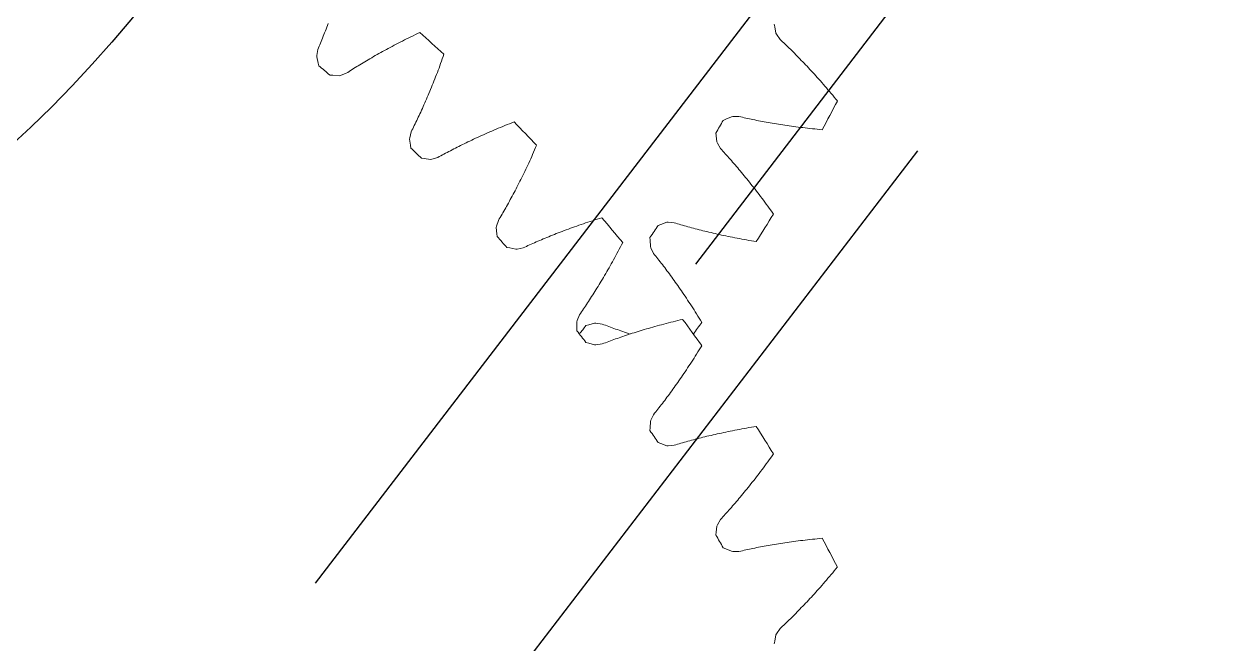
# Model space of a CAD drawing. Header units: millimetres. Extents: x 278858 to 279223, y 218711 to 219074.
# Drawn here: x 279003.97 to 279033.85, y 218940.17 to 218955.49 of the extents above; entities that cross this region are included whole.
import ezdxf

# ---------------------------------------------------------------- set-up
doc = ezdxf.new("R2010")
doc.units = ezdxf.units.MM
doc.header["$LTSCALE"] = 2
doc.layers.add('AM_4', color=3, linetype='Continuous', lineweight=25)
doc.layers.add('AM_9', color=251, linetype='Continuous', lineweight=15)

msp = doc.modelspace()

# ---------------------------------------------------------------- linework, layer by layer
for radius in [30.237, 26.237]:
    msp.add_circle((278983.271, 218974.828), radius)
at = {"layer": 'AM_4'}
for p, q in [((279036.392, 218970.198), (279020.563, 218949.556)), ((279026.995, 218962.31), (279011.167, 218941.669)), ((279026.056, 218952.358), (279010.228, 218931.716))]:
    msp.add_line(p, q, dxfattribs=at)
at = {"layer": 'AM_9'}
for p, q in [((279011.398, 218955.275), (279011.416, 218955.319)), ((279011.416, 218955.319), (279011.433, 218955.364)), ((279011.433, 218955.364), (279011.45, 218955.409)), ((279011.45, 218955.409), (279011.467, 218955.454)), ((279011.467, 218955.454), (279011.484, 218955.501)), ((279022.527, 218955.419), (279022.514, 218955.487)), ((279022.554, 218955.268), (279022.527, 218955.419)), ((279011.28, 218954.98), (279011.297, 218955.021)), ((279011.297, 218955.021), (279011.314, 218955.062)), ((279011.314, 218955.062), (279011.331, 218955.103)), ((279011.331, 218955.103), (279011.348, 218955.145)), ((279011.348, 218955.145), (279011.364, 218955.188)), ((279011.364, 218955.188), (279011.381, 218955.231)), ((279011.381, 218955.231), (279011.398, 218955.275)), ((279013.218, 218955.017), (279013.168, 218954.991)), ((279013.269, 218955.043), (279013.218, 218955.017)), ((279013.321, 218955.07), (279013.269, 218955.043)), ((279013.373, 218955.096), (279013.321, 218955.07)), ((279013.425, 218955.122), (279013.373, 218955.096)), ((279013.478, 218955.148), (279013.425, 218955.122)), ((279013.532, 218955.175), (279013.478, 218955.148)), ((279013.586, 218955.201), (279013.532, 218955.175)), ((279013.64, 218955.228), (279013.586, 218955.201)), ((279013.696, 218955.254), (279013.64, 218955.228)), ((279013.751, 218955.281), (279013.696, 218955.254)), ((279022.57, 218955.239), (279022.554, 218955.268)), ((279022.657, 218955.112), (279022.57, 218955.239)), ((279022.687, 218955.081), (279022.657, 218955.112)), ((279022.718, 218955.051), (279022.687, 218955.081)), ((279022.749, 218955.022), (279022.718, 218955.051)), ((279022.781, 218954.991), (279022.749, 218955.022)), ((279011.202, 218954.676), (279011.205, 218954.709)), ((279011.205, 218954.709), (279011.232, 218954.86)), ((279011.232, 218954.86), (279011.247, 218954.901)), ((279011.247, 218954.901), (279011.263, 218954.94)), ((279011.263, 218954.94), (279011.28, 218954.98)), ((279012.648, 218954.709), (279012.604, 218954.684)), ((279012.693, 218954.734), (279012.648, 218954.709)), ((279012.738, 218954.759), (279012.693, 218954.734)), ((279012.784, 218954.785), (279012.738, 218954.759)), ((279012.83, 218954.81), (279012.784, 218954.785)), ((279012.877, 218954.836), (279012.83, 218954.81)), ((279012.924, 218954.862), (279012.877, 218954.836)), ((279012.972, 218954.887), (279012.924, 218954.862)), ((279013.02, 218954.913), (279012.972, 218954.887)), ((279013.069, 218954.939), (279013.02, 218954.913)), ((279013.118, 218954.965), (279013.069, 218954.939)), ((279013.168, 218954.991), (279013.118, 218954.965)), ((279014.328, 218954.685), (279014.348, 218954.743)), ((279022.813, 218954.961), (279022.781, 218954.991)), ((279022.846, 218954.93), (279022.813, 218954.961)), ((279022.878, 218954.898), (279022.846, 218954.93)), ((279022.911, 218954.866), (279022.878, 218954.898)), ((279022.944, 218954.834), (279022.911, 218954.866)), ((279022.977, 218954.801), (279022.944, 218954.834)), ((279023.011, 218954.767), (279022.977, 218954.801)), ((279023.045, 218954.733), (279023.011, 218954.767)), ((279023.079, 218954.699), (279023.045, 218954.733)), ((279011.239, 218954.527), (279011.202, 218954.676)), ((279011.254, 218954.459), (279011.239, 218954.527)), ((279012.153, 218954.413), (279012.115, 218954.39)), ((279012.191, 218954.437), (279012.153, 218954.413)), ((279012.23, 218954.461), (279012.191, 218954.437)), ((279012.27, 218954.486), (279012.23, 218954.461)), ((279012.31, 218954.51), (279012.27, 218954.486)), ((279012.35, 218954.534), (279012.31, 218954.51)), ((279012.391, 218954.559), (279012.35, 218954.534)), ((279012.433, 218954.584), (279012.391, 218954.559)), ((279012.475, 218954.609), (279012.433, 218954.584)), ((279012.518, 218954.633), (279012.475, 218954.609)), ((279012.561, 218954.658), (279012.518, 218954.633)), ((279012.604, 218954.684), (279012.561, 218954.658)), ((279014.225, 218954.402), (279014.246, 218954.457)), ((279014.246, 218954.457), (279014.266, 218954.513)), ((279014.266, 218954.513), (279014.287, 218954.57)), ((279014.287, 218954.57), (279014.307, 218954.627)), ((279014.307, 218954.627), (279014.328, 218954.685)), ((279023.113, 218954.664), (279023.079, 218954.699)), ((279023.147, 218954.629), (279023.113, 218954.664)), ((279023.182, 218954.593), (279023.147, 218954.629)), ((279023.217, 218954.557), (279023.182, 218954.593)), ((279023.252, 218954.52), (279023.217, 218954.557)), ((279023.287, 218954.483), (279023.252, 218954.52)), ((279023.323, 218954.445), (279023.287, 218954.483)), ((279023.359, 218954.407), (279023.323, 218954.445)), ((279023.395, 218954.369), (279023.359, 218954.407)), ((279011.601, 218954.223), (279011.532, 218954.226)), ((279011.754, 218954.212), (279011.601, 218954.223)), ((279011.786, 218954.221), (279011.754, 218954.212)), ((279011.93, 218954.274), (279011.786, 218954.221)), ((279011.968, 218954.296), (279011.93, 218954.274)), ((279012.004, 218954.319), (279011.968, 218954.296)), ((279012.04, 218954.342), (279012.004, 218954.319)), ((279012.077, 218954.366), (279012.04, 218954.342)), ((279012.115, 218954.39), (279012.077, 218954.366)), ((279014.101, 218954.08), (279014.122, 218954.132)), ((279014.122, 218954.132), (279014.142, 218954.185)), ((279014.142, 218954.185), (279014.163, 218954.239)), ((279014.163, 218954.239), (279014.184, 218954.293)), ((279014.184, 218954.293), (279014.204, 218954.347)), ((279014.204, 218954.347), (279014.225, 218954.402)), ((279023.431, 218954.329), (279023.395, 218954.369)), ((279023.467, 218954.29), (279023.431, 218954.329)), ((279023.504, 218954.25), (279023.467, 218954.29)), ((279023.54, 218954.209), (279023.504, 218954.25)), ((279023.577, 218954.168), (279023.54, 218954.209)), ((279023.614, 218954.126), (279023.577, 218954.168)), ((279023.652, 218954.084), (279023.614, 218954.126)), ((279013.977, 218953.777), (279013.998, 218953.827)), ((279013.998, 218953.827), (279014.018, 218953.876)), ((279014.018, 218953.876), (279014.039, 218953.926)), ((279014.039, 218953.926), (279014.06, 218953.977)), ((279014.06, 218953.977), (279014.08, 218954.028)), ((279014.08, 218954.028), (279014.101, 218954.08)), ((279023.689, 218954.042), (279023.652, 218954.084)), ((279023.727, 218953.999), (279023.689, 218954.042)), ((279023.765, 218953.955), (279023.727, 218953.999)), ((279023.803, 218953.911), (279023.765, 218953.955)), ((279023.841, 218953.866), (279023.803, 218953.911)), ((279023.879, 218953.821), (279023.841, 218953.866)), ((279023.918, 218953.776), (279023.879, 218953.821)), ((279013.854, 218953.494), (279013.875, 218953.54)), ((279013.875, 218953.54), (279013.895, 218953.586)), ((279013.895, 218953.586), (279013.915, 218953.633)), ((279013.915, 218953.633), (279013.936, 218953.681)), ((279013.936, 218953.681), (279013.957, 218953.729)), ((279013.957, 218953.729), (279013.977, 218953.777)), ((279023.957, 218953.73), (279023.918, 218953.776)), ((279023.996, 218953.683), (279023.957, 218953.73)), ((279024.035, 218953.636), (279023.996, 218953.683)), ((279024.074, 218953.588), (279024.035, 218953.636)), ((279013.713, 218953.186), (279013.733, 218953.229)), ((279013.733, 218953.229), (279013.753, 218953.272)), ((279013.753, 218953.272), (279013.773, 218953.315)), ((279013.773, 218953.315), (279013.793, 218953.359)), ((279013.793, 218953.359), (279013.813, 218953.403)), ((279013.813, 218953.403), (279013.834, 218953.448)), ((279013.834, 218953.448), (279013.854, 218953.494)), ((279013.575, 218952.904), (279013.594, 218952.943)), ((279013.594, 218952.943), (279013.614, 218952.982)), ((279013.614, 218952.982), (279013.633, 218953.022)), ((279013.633, 218953.022), (279013.653, 218953.062)), ((279013.653, 218953.062), (279013.673, 218953.103)), ((279013.673, 218953.103), (279013.693, 218953.145)), ((279013.693, 218953.145), (279013.713, 218953.186)), ((279015.69, 218952.913), (279015.636, 218952.89)), ((279015.744, 218952.935), (279015.69, 218952.913)), ((279015.799, 218952.958), (279015.744, 218952.935)), ((279015.854, 218952.98), (279015.799, 218952.958)), ((279015.91, 218953.003), (279015.854, 218952.98)), ((279015.966, 218953.025), (279015.91, 218953.003)), ((279016.023, 218953.048), (279015.966, 218953.025)), ((279016.08, 218953.07), (279016.023, 218953.048)), ((279021.25, 218953.11), (279021.314, 218953.137)), ((279021.314, 218953.137), (279021.454, 218953.199)), ((279021.454, 218953.199), (279021.487, 218953.202)), ((279021.487, 218953.202), (279021.641, 218953.201)), ((279021.641, 218953.201), (279021.683, 218953.194)), ((279021.683, 218953.194), (279021.725, 218953.185)), ((279021.725, 218953.185), (279021.768, 218953.175)), ((279021.768, 218953.175), (279021.81, 218953.166)), ((279021.81, 218953.166), (279021.854, 218953.156)), ((279021.854, 218953.156), (279021.898, 218953.147)), ((279021.898, 218953.147), (279021.942, 218953.138)), ((279021.942, 218953.138), (279021.987, 218953.128)), ((279021.987, 218953.128), (279022.032, 218953.119)), ((279022.032, 218953.119), (279022.078, 218953.11)), ((279022.078, 218953.11), (279022.125, 218953.101)), ((279022.125, 218953.101), (279022.172, 218953.092)), ((279022.172, 218953.092), (279022.219, 218953.083)), ((279022.219, 218953.083), (279022.267, 218953.074)), ((279022.267, 218953.074), (279022.316, 218953.065)), ((279022.316, 218953.065), (279022.365, 218953.056)), ((279022.365, 218953.056), (279022.414, 218953.048)), ((279022.414, 218953.048), (279022.464, 218953.039)), ((279022.464, 218953.039), (279022.515, 218953.03)), ((279022.515, 218953.03), (279022.566, 218953.022)), ((279022.566, 218953.022), (279022.618, 218953.014)), ((279022.618, 218953.014), (279022.67, 218953.006)), ((279022.67, 218953.006), (279022.722, 218952.997)), ((279022.722, 218952.997), (279022.776, 218952.989)), ((279022.776, 218952.989), (279022.829, 218952.982)), ((279022.829, 218952.982), (279022.884, 218952.974)), ((279022.884, 218952.974), (279022.938, 218952.966)), ((279022.938, 218952.966), (279022.993, 218952.959)), ((279022.993, 218952.959), (279023.049, 218952.951)), ((279023.049, 218952.951), (279023.106, 218952.944)), ((279023.106, 218952.944), (279023.162, 218952.937)), ((279023.162, 218952.937), (279023.22, 218952.93)), ((279023.22, 218952.93), (279023.277, 218952.923)), ((279023.277, 218952.923), (279023.336, 218952.916)), ((279023.336, 218952.916), (279023.395, 218952.91)), ((279013.495, 218952.645), (279013.5, 218952.678)), ((279013.522, 218952.494), (279013.495, 218952.645)), ((279013.5, 218952.678), (279013.538, 218952.826)), ((279013.538, 218952.826), (279013.555, 218952.866)), ((279013.555, 218952.866), (279013.575, 218952.904)), ((279015.033, 218952.621), (279014.986, 218952.599)), ((279015.081, 218952.643), (279015.033, 218952.621)), ((279015.128, 218952.666), (279015.081, 218952.643)), ((279015.177, 218952.688), (279015.128, 218952.666)), ((279015.226, 218952.71), (279015.177, 218952.688)), ((279015.275, 218952.733), (279015.226, 218952.71)), ((279015.325, 218952.755), (279015.275, 218952.733)), ((279015.376, 218952.778), (279015.325, 218952.755)), ((279015.427, 218952.8), (279015.376, 218952.778)), ((279015.478, 218952.822), (279015.427, 218952.8)), ((279015.53, 218952.845), (279015.478, 218952.822)), ((279015.583, 218952.868), (279015.53, 218952.845)), ((279015.636, 218952.89), (279015.583, 218952.868)), ((279021.078, 218952.728), (279021.069, 218952.797)), ((279021.094, 218952.575), (279021.078, 218952.728)), ((279023.395, 218952.91), (279023.454, 218952.903)), ((279023.454, 218952.903), (279023.514, 218952.897)), ((279023.514, 218952.897), (279023.574, 218952.891)), ((279023.574, 218952.891), (279023.635, 218952.885)), ((279023.635, 218952.885), (279023.696, 218952.879)), ((279013.532, 218952.425), (279013.522, 218952.494)), ((279014.425, 218952.317), (279014.386, 218952.296)), ((279014.465, 218952.338), (279014.425, 218952.317)), ((279014.506, 218952.359), (279014.465, 218952.338)), ((279014.547, 218952.381), (279014.506, 218952.359)), ((279014.589, 218952.402), (279014.547, 218952.381)), ((279014.631, 218952.424), (279014.589, 218952.402)), ((279014.673, 218952.446), (279014.631, 218952.424)), ((279014.717, 218952.467), (279014.673, 218952.446)), ((279014.76, 218952.489), (279014.717, 218952.467)), ((279014.804, 218952.511), (279014.76, 218952.489)), ((279014.849, 218952.533), (279014.804, 218952.511)), ((279014.894, 218952.555), (279014.849, 218952.533)), ((279014.94, 218952.577), (279014.894, 218952.555)), ((279014.986, 218952.599), (279014.94, 218952.577)), ((279016.54, 218952.269), (279016.565, 218952.324)), ((279016.565, 218952.324), (279016.589, 218952.38)), ((279016.589, 218952.38), (279016.614, 218952.436)), ((279016.614, 218952.436), (279016.638, 218952.492)), ((279021.108, 218952.545), (279021.094, 218952.575)), ((279021.185, 218952.413), (279021.108, 218952.545)), ((279021.213, 218952.379), (279021.185, 218952.413)), ((279021.242, 218952.348), (279021.213, 218952.379)), ((279021.272, 218952.316), (279021.242, 218952.348)), ((279021.301, 218952.284), (279021.272, 218952.316)), ((279013.861, 218952.166), (279013.792, 218952.173)), ((279014.013, 218952.144), (279013.861, 218952.166)), ((279014.046, 218952.151), (279014.013, 218952.144)), ((279014.193, 218952.194), (279014.046, 218952.151)), ((279014.232, 218952.212), (279014.193, 218952.194)), ((279014.27, 218952.233), (279014.232, 218952.212)), ((279014.308, 218952.254), (279014.27, 218952.233)), ((279014.346, 218952.275), (279014.308, 218952.254)), ((279014.386, 218952.296), (279014.346, 218952.275)), ((279016.418, 218952.002), (279016.443, 218952.055)), ((279016.443, 218952.055), (279016.467, 218952.107)), ((279016.467, 218952.107), (279016.492, 218952.161)), ((279016.492, 218952.161), (279016.516, 218952.215)), ((279016.516, 218952.215), (279016.54, 218952.269)), ((279021.331, 218952.251), (279021.301, 218952.284)), ((279021.361, 218952.218), (279021.331, 218952.251)), ((279021.391, 218952.184), (279021.361, 218952.218)), ((279021.422, 218952.15), (279021.391, 218952.184)), ((279021.453, 218952.115), (279021.422, 218952.15)), ((279021.484, 218952.08), (279021.453, 218952.115)), ((279021.515, 218952.044), (279021.484, 218952.08)), ((279021.546, 218952.008), (279021.515, 218952.044)), ((279016.273, 218951.7), (279016.297, 218951.749)), ((279016.297, 218951.749), (279016.321, 218951.798)), ((279016.321, 218951.798), (279016.345, 218951.849)), ((279016.345, 218951.849), (279016.37, 218951.899)), ((279016.37, 218951.899), (279016.394, 218951.951)), ((279016.394, 218951.951), (279016.418, 218952.002)), ((279021.577, 218951.971), (279021.546, 218952.008)), ((279021.609, 218951.934), (279021.577, 218951.971)), ((279021.641, 218951.896), (279021.609, 218951.934)), ((279021.673, 218951.858), (279021.641, 218951.896)), ((279021.705, 218951.82), (279021.673, 218951.858)), ((279021.738, 218951.781), (279021.705, 218951.82)), ((279021.771, 218951.741), (279021.738, 218951.781)), ((279021.803, 218951.701), (279021.771, 218951.741)), ((279016.129, 218951.416), (279016.153, 218951.462)), ((279016.153, 218951.462), (279016.177, 218951.508)), ((279016.177, 218951.508), (279016.201, 218951.555)), ((279016.201, 218951.555), (279016.225, 218951.603)), ((279016.225, 218951.603), (279016.249, 218951.651)), ((279016.249, 218951.651), (279016.273, 218951.7)), ((279021.836, 218951.661), (279021.803, 218951.701)), ((279021.87, 218951.619), (279021.836, 218951.661)), ((279021.903, 218951.578), (279021.87, 218951.619)), ((279021.936, 218951.536), (279021.903, 218951.578)), ((279021.97, 218951.493), (279021.936, 218951.536)), ((279022.004, 218951.45), (279021.97, 218951.493)), ((279022.038, 218951.407), (279022.004, 218951.45)), ((279015.965, 218951.108), (279015.988, 218951.151)), ((279015.988, 218951.151), (279016.011, 218951.193)), ((279016.011, 218951.193), (279016.035, 218951.237)), ((279016.035, 218951.237), (279016.058, 218951.281)), ((279016.058, 218951.281), (279016.082, 218951.325)), ((279016.082, 218951.325), (279016.105, 218951.37)), ((279016.105, 218951.37), (279016.129, 218951.416)), ((279022.072, 218951.363), (279022.038, 218951.407)), ((279022.106, 218951.318), (279022.072, 218951.363)), ((279022.141, 218951.273), (279022.106, 218951.318)), ((279022.175, 218951.227), (279022.141, 218951.273)), ((279022.21, 218951.181), (279022.175, 218951.227)), ((279022.245, 218951.135), (279022.21, 218951.181)), ((279022.28, 218951.088), (279022.245, 218951.135)), ((279015.783, 218950.787), (279015.805, 218950.826)), ((279015.805, 218950.826), (279015.828, 218950.865)), ((279015.828, 218950.865), (279015.85, 218950.904)), ((279015.85, 218950.904), (279015.873, 218950.944)), ((279015.873, 218950.944), (279015.896, 218950.984)), ((279015.896, 218950.984), (279015.919, 218951.025)), ((279015.919, 218951.025), (279015.942, 218951.066)), ((279015.942, 218951.066), (279015.965, 218951.108)), ((279022.315, 218951.04), (279022.28, 218951.088)), ((279022.35, 218950.992), (279022.315, 218951.04)), ((279022.386, 218950.943), (279022.35, 218950.992)), ((279022.421, 218950.894), (279022.386, 218950.943)), ((279022.457, 218950.844), (279022.421, 218950.894)), ((279022.493, 218950.794), (279022.457, 218950.844)), ((279015.648, 218950.491), (279015.696, 218950.637)), ((279015.696, 218950.637), (279015.716, 218950.675)), ((279015.716, 218950.675), (279015.738, 218950.712)), ((279015.738, 218950.712), (279015.761, 218950.75)), ((279015.761, 218950.75), (279015.783, 218950.787)), ((279017.739, 218950.536), (279017.685, 218950.517)), ((279017.794, 218950.554), (279017.739, 218950.536)), ((279017.849, 218950.573), (279017.794, 218950.554)), ((279017.904, 218950.592), (279017.849, 218950.573)), ((279017.961, 218950.61), (279017.904, 218950.592)), ((279018.017, 218950.629), (279017.961, 218950.61)), ((279018.075, 218950.648), (279018.017, 218950.629)), ((279018.132, 218950.666), (279018.075, 218950.648)), ((279018.191, 218950.685), (279018.132, 218950.666)), ((279018.249, 218950.703), (279018.191, 218950.685)), ((279019.642, 218950.514), (279019.708, 218950.536)), ((279019.708, 218950.536), (279019.853, 218950.589)), ((279019.853, 218950.589), (279019.886, 218950.589)), ((279019.886, 218950.589), (279020.039, 218950.578)), ((279020.039, 218950.578), (279020.081, 218950.567)), ((279020.081, 218950.567), (279020.122, 218950.555)), ((279020.122, 218950.555), (279020.163, 218950.543)), ((279020.163, 218950.543), (279020.205, 218950.53)), ((279020.205, 218950.53), (279020.248, 218950.518)), ((279015.641, 218950.459), (279015.648, 218950.491)), ((279015.657, 218950.306), (279015.641, 218950.459)), ((279015.662, 218950.237), (279015.657, 218950.306)), ((279016.938, 218950.234), (279016.892, 218950.215)), ((279016.984, 218950.253), (279016.938, 218950.234)), ((279017.03, 218950.272), (279016.984, 218950.253)), ((279017.078, 218950.29), (279017.03, 218950.272)), ((279017.125, 218950.309), (279017.078, 218950.29)), ((279017.174, 218950.328), (279017.125, 218950.309)), ((279017.222, 218950.347), (279017.174, 218950.328)), ((279017.272, 218950.366), (279017.222, 218950.347)), ((279017.321, 218950.385), (279017.272, 218950.366)), ((279017.372, 218950.404), (279017.321, 218950.385)), ((279017.423, 218950.422), (279017.372, 218950.404)), ((279017.474, 218950.441), (279017.423, 218950.422)), ((279017.526, 218950.46), (279017.474, 218950.441)), ((279017.578, 218950.479), (279017.526, 218950.46)), ((279017.631, 218950.498), (279017.578, 218950.479)), ((279017.685, 218950.517), (279017.631, 218950.498)), ((279020.248, 218950.518), (279020.291, 218950.505)), ((279020.291, 218950.505), (279020.335, 218950.493)), ((279020.335, 218950.493), (279020.379, 218950.48)), ((279020.379, 218950.48), (279020.424, 218950.468)), ((279020.424, 218950.468), (279020.469, 218950.456)), ((279020.469, 218950.456), (279020.514, 218950.443)), ((279020.514, 218950.443), (279020.561, 218950.431)), ((279020.561, 218950.431), (279020.607, 218950.419)), ((279020.607, 218950.419), (279020.655, 218950.407)), ((279020.655, 218950.407), (279020.702, 218950.394)), ((279020.702, 218950.394), (279020.751, 218950.382)), ((279020.751, 218950.382), (279020.8, 218950.37)), ((279020.8, 218950.37), (279020.849, 218950.358)), ((279020.849, 218950.358), (279020.899, 218950.346)), ((279020.899, 218950.346), (279020.949, 218950.334)), ((279020.949, 218950.334), (279021, 218950.322)), ((279021, 218950.322), (279021.052, 218950.31)), ((279021.052, 218950.31), (279021.104, 218950.299)), ((279021.104, 218950.299), (279021.156, 218950.287)), ((279021.156, 218950.287), (279021.209, 218950.275)), ((279021.209, 218950.275), (279021.263, 218950.264)), ((279021.263, 218950.264), (279021.317, 218950.252)), ((279021.317, 218950.252), (279021.371, 218950.241)), ((279021.371, 218950.241), (279021.426, 218950.23)), ((279021.426, 218950.23), (279021.482, 218950.219)), ((279015.973, 218949.955), (279015.905, 218949.968)), ((279016.123, 218949.924), (279015.973, 218949.955)), ((279016.156, 218949.927), (279016.123, 218949.924)), ((279016.306, 218949.96), (279016.156, 218949.927)), ((279016.346, 218949.976), (279016.306, 218949.96)), ((279016.385, 218949.994), (279016.346, 218949.976)), ((279016.424, 218950.012), (279016.385, 218949.994)), ((279016.464, 218950.031), (279016.424, 218950.012)), ((279016.505, 218950.049), (279016.464, 218950.031)), ((279016.546, 218950.067), (279016.505, 218950.049)), ((279016.587, 218950.085), (279016.546, 218950.067)), ((279016.629, 218950.104), (279016.587, 218950.085)), ((279016.672, 218950.122), (279016.629, 218950.104)), ((279016.715, 218950.141), (279016.672, 218950.122)), ((279016.758, 218950.159), (279016.715, 218950.141)), ((279016.802, 218950.178), (279016.758, 218950.159)), ((279016.847, 218950.197), (279016.802, 218950.178)), ((279016.892, 218950.215), (279016.847, 218950.197)), ((279018.653, 218949.872), (279018.681, 218949.925)), ((279018.681, 218949.925), (279018.709, 218949.979)), ((279018.709, 218949.979), (279018.738, 218950.033)), ((279018.738, 218950.033), (279018.766, 218950.088)), ((279019.444, 218950.145), (279019.44, 218950.214)), ((279019.45, 218949.991), (279019.444, 218950.145)), ((279019.461, 218949.96), (279019.45, 218949.991)), ((279019.529, 218949.822), (279019.461, 218949.96)), ((279021.482, 218950.219), (279021.538, 218950.207)), ((279021.538, 218950.207), (279021.595, 218950.196)), ((279021.595, 218950.196), (279021.652, 218950.186)), ((279021.652, 218950.186), (279021.71, 218950.175)), ((279021.71, 218950.175), (279021.768, 218950.164)), ((279021.768, 218950.164), (279021.827, 218950.153)), ((279021.827, 218950.153), (279021.886, 218950.143)), ((279021.886, 218950.143), (279021.946, 218950.133)), ((279021.946, 218950.133), (279022.006, 218950.122)), ((279022.006, 218950.122), (279022.067, 218950.112)), ((279018.512, 218949.614), (279018.54, 218949.665)), ((279018.54, 218949.665), (279018.568, 218949.716)), ((279018.568, 218949.716), (279018.596, 218949.767)), ((279018.596, 218949.767), (279018.624, 218949.819)), ((279018.624, 218949.819), (279018.653, 218949.872)), ((279019.555, 218949.787), (279019.529, 218949.822)), ((279019.582, 218949.754), (279019.555, 218949.787)), ((279019.609, 218949.72), (279019.582, 218949.754)), ((279019.636, 218949.686), (279019.609, 218949.72)), ((279019.663, 218949.651), (279019.636, 218949.686)), ((279019.691, 218949.616), (279019.663, 218949.651)), ((279018.346, 218949.322), (279018.373, 218949.37)), ((279018.373, 218949.37), (279018.401, 218949.417)), ((279018.401, 218949.417), (279018.429, 218949.466)), ((279018.429, 218949.466), (279018.456, 218949.515)), ((279018.456, 218949.515), (279018.484, 218949.564)), ((279018.484, 218949.564), (279018.512, 218949.614)), ((279019.719, 218949.58), (279019.691, 218949.616)), ((279019.747, 218949.543), (279019.719, 218949.58)), ((279019.775, 218949.507), (279019.747, 218949.543)), ((279019.804, 218949.469), (279019.775, 218949.507)), ((279019.832, 218949.432), (279019.804, 218949.469)), ((279019.861, 218949.393), (279019.832, 218949.432)), ((279019.89, 218949.355), (279019.861, 218949.393)), ((279019.919, 218949.315), (279019.89, 218949.355)), ((279018.156, 218949.005), (279018.183, 218949.049)), ((279018.183, 218949.049), (279018.21, 218949.093)), ((279018.21, 218949.093), (279018.237, 218949.138)), ((279018.237, 218949.138), (279018.264, 218949.183)), ((279018.264, 218949.183), (279018.291, 218949.229)), ((279018.291, 218949.229), (279018.318, 218949.275)), ((279018.318, 218949.275), (279018.346, 218949.322)), ((279019.948, 218949.276), (279019.919, 218949.315)), ((279019.977, 218949.236), (279019.948, 218949.276)), ((279020.007, 218949.195), (279019.977, 218949.236)), ((279020.037, 218949.154), (279020.007, 218949.195)), ((279020.066, 218949.112), (279020.037, 218949.154)), ((279020.096, 218949.07), (279020.066, 218949.112)), ((279020.126, 218949.027), (279020.096, 218949.07)), ((279017.971, 218948.714), (279017.997, 218948.754)), ((279017.997, 218948.754), (279018.024, 218948.794)), ((279018.024, 218948.794), (279018.05, 218948.836)), ((279018.05, 218948.836), (279018.076, 218948.877)), ((279018.076, 218948.877), (279018.103, 218948.919)), ((279018.103, 218948.919), (279018.129, 218948.962)), ((279018.129, 218948.962), (279018.156, 218949.005)), ((279020.157, 218948.984), (279020.126, 218949.027)), ((279020.187, 218948.94), (279020.157, 218948.984)), ((279020.217, 218948.895), (279020.187, 218948.94)), ((279020.248, 218948.851), (279020.217, 218948.895)), ((279020.279, 218948.805), (279020.248, 218948.851)), ((279020.31, 218948.76), (279020.279, 218948.805)), ((279020.341, 218948.713), (279020.31, 218948.76)), ((279017.769, 218948.41), (279017.793, 218948.447)), ((279017.793, 218948.447), (279017.818, 218948.483)), ((279017.818, 218948.483), (279017.844, 218948.52)), ((279017.844, 218948.52), (279017.869, 218948.558)), ((279017.869, 218948.558), (279017.894, 218948.596)), ((279017.894, 218948.596), (279017.92, 218948.635)), ((279017.92, 218948.635), (279017.946, 218948.674)), ((279017.946, 218948.674), (279017.971, 218948.714)), ((279020.372, 218948.666), (279020.341, 218948.713)), ((279020.403, 218948.619), (279020.372, 218948.666)), ((279020.434, 218948.571), (279020.403, 218948.619)), ((279020.466, 218948.523), (279020.434, 218948.571)), ((279020.497, 218948.474), (279020.466, 218948.523)), ((279020.529, 218948.424), (279020.497, 218948.474)), ((279017.629, 218948.129), (279017.638, 218948.161)), ((279017.638, 218948.161), (279017.697, 218948.303)), ((279017.697, 218948.303), (279017.719, 218948.339)), ((279017.719, 218948.339), (279017.744, 218948.375)), ((279017.744, 218948.375), (279017.769, 218948.41)), ((279020.011, 218948.133), (279019.954, 218948.118)), ((279020.07, 218948.147), (279020.011, 218948.133)), ((279020.129, 218948.162), (279020.07, 218948.147)), ((279020.188, 218948.176), (279020.129, 218948.162)), ((279020.248, 218948.19), (279020.188, 218948.176)), ((279020.561, 218948.374), (279020.529, 218948.424)), ((279020.592, 218948.324), (279020.561, 218948.374)), ((279020.624, 218948.273), (279020.592, 218948.324)), ((279020.656, 218948.221), (279020.624, 218948.273)), ((279020.688, 218948.169), (279020.656, 218948.221)), ((279020.721, 218948.116), (279020.688, 218948.169)), ((279017.634, 218947.975), (279017.629, 218948.129)), ((279017.635, 218947.906), (279017.634, 218947.975)), ((279017.858, 218948.036), (279017.925, 218948.053)), ((279017.925, 218948.053), (279018.073, 218948.096)), ((279018.073, 218948.096), (279018.106, 218948.094)), ((279018.106, 218948.094), (279018.258, 218948.072)), ((279018.258, 218948.072), (279018.299, 218948.059)), ((279018.299, 218948.059), (279018.339, 218948.044)), ((279018.339, 218948.044), (279018.379, 218948.028)), ((279018.379, 218948.028), (279018.421, 218948.013)), ((279018.421, 218948.013), (279018.462, 218947.997)), ((279018.462, 218947.997), (279018.504, 218947.982)), ((279018.504, 218947.982), (279018.547, 218947.967)), ((279018.547, 218947.967), (279018.59, 218947.951)), ((279018.59, 218947.951), (279018.634, 218947.936)), ((279018.634, 218947.936), (279018.678, 218947.92)), ((279018.678, 218947.92), (279018.723, 218947.905)), ((279018.723, 218947.905), (279018.768, 218947.889)), ((279018.768, 218947.889), (279018.814, 218947.874)), ((279018.814, 218947.874), (279018.86, 218947.858)), ((279018.86, 218947.858), (279018.907, 218947.843)), ((279018.907, 218947.843), (279018.951, 218947.828)), ((279019.002, 218947.845), (279018.954, 218947.829)), ((279019.05, 218947.86), (279019.002, 218947.845)), ((279019.099, 218947.876), (279019.05, 218947.86)), ((279019.149, 218947.891), (279019.099, 218947.876)), ((279019.199, 218947.907), (279019.149, 218947.891)), ((279019.249, 218947.922), (279019.199, 218947.907)), ((279019.3, 218947.937), (279019.249, 218947.922)), ((279019.352, 218947.953), (279019.3, 218947.937)), ((279019.404, 218947.968), (279019.352, 218947.953)), ((279019.456, 218947.983), (279019.404, 218947.968)), ((279019.51, 218947.999), (279019.456, 218947.983)), ((279019.563, 218948.014), (279019.51, 218947.999)), ((279019.617, 218948.029), (279019.563, 218948.014)), ((279019.672, 218948.044), (279019.617, 218948.029)), ((279019.727, 218948.059), (279019.672, 218948.044)), ((279019.783, 218948.074), (279019.727, 218948.059)), ((279019.839, 218948.089), (279019.783, 218948.074)), ((279019.896, 218948.103), (279019.839, 218948.089)), ((279019.954, 218948.118), (279019.896, 218948.103)), ((279017.925, 218947.603), (279017.858, 218947.621)), ((279018.073, 218947.561), (279017.925, 218947.603)), ((279018.106, 218947.563), (279018.073, 218947.561)), ((279018.258, 218947.585), (279018.106, 218947.563)), ((279018.299, 218947.598), (279018.258, 218947.585)), ((279018.339, 218947.613), (279018.299, 218947.598)), ((279018.379, 218947.629), (279018.339, 218947.613)), ((279018.421, 218947.644), (279018.379, 218947.629)), ((279018.462, 218947.659), (279018.421, 218947.644)), ((279018.504, 218947.675), (279018.462, 218947.659)), ((279018.547, 218947.69), (279018.504, 218947.675)), ((279018.59, 218947.706), (279018.547, 218947.69)), ((279018.634, 218947.721), (279018.59, 218947.706)), ((279018.678, 218947.737), (279018.634, 218947.721)), ((279018.723, 218947.752), (279018.678, 218947.737)), ((279018.768, 218947.768), (279018.723, 218947.752)), ((279018.814, 218947.783), (279018.768, 218947.768)), ((279018.86, 218947.799), (279018.814, 218947.783)), ((279018.907, 218947.814), (279018.86, 218947.799)), ((279018.954, 218947.829), (279018.907, 218947.814)), ((279020.688, 218947.488), (279020.721, 218947.54)), ((279020.529, 218947.233), (279020.561, 218947.283)), ((279020.561, 218947.283), (279020.592, 218947.333)), ((279020.592, 218947.333), (279020.624, 218947.384)), ((279020.624, 218947.384), (279020.656, 218947.436)), ((279020.656, 218947.436), (279020.688, 218947.488)), ((279020.31, 218946.897), (279020.341, 218946.944)), ((279020.341, 218946.944), (279020.372, 218946.99)), ((279020.372, 218946.99), (279020.403, 218947.038)), ((279020.403, 218947.038), (279020.434, 218947.086)), ((279020.434, 218947.086), (279020.466, 218947.134)), ((279020.466, 218947.134), (279020.497, 218947.183)), ((279020.497, 218947.183), (279020.529, 218947.233)), ((279020.126, 218946.63), (279020.157, 218946.673)), ((279020.157, 218946.673), (279020.187, 218946.717)), ((279020.187, 218946.717), (279020.217, 218946.761)), ((279020.217, 218946.761), (279020.248, 218946.806)), ((279020.248, 218946.806), (279020.279, 218946.851)), ((279020.279, 218946.851), (279020.31, 218946.897)), ((279019.89, 218946.302), (279019.919, 218946.341)), ((279019.919, 218946.341), (279019.948, 218946.381)), ((279019.948, 218946.381), (279019.977, 218946.421)), ((279019.977, 218946.421), (279020.007, 218946.462)), ((279020.007, 218946.462), (279020.037, 218946.503)), ((279020.037, 218946.503), (279020.066, 218946.545)), ((279020.066, 218946.545), (279020.096, 218946.587)), ((279020.096, 218946.587), (279020.126, 218946.63)), ((279019.663, 218946.006), (279019.691, 218946.041)), ((279019.691, 218946.041), (279019.719, 218946.077)), ((279019.719, 218946.077), (279019.747, 218946.113)), ((279019.747, 218946.113), (279019.775, 218946.15)), ((279019.775, 218946.15), (279019.804, 218946.187)), ((279019.804, 218946.187), (279019.832, 218946.225)), ((279019.832, 218946.225), (279019.861, 218946.263)), ((279019.861, 218946.263), (279019.89, 218946.302)), ((279019.461, 218945.697), (279019.529, 218945.834)), ((279019.529, 218945.834), (279019.555, 218945.869)), ((279019.555, 218945.869), (279019.582, 218945.903)), ((279019.582, 218945.903), (279019.609, 218945.937)), ((279019.609, 218945.937), (279019.636, 218945.971)), ((279019.636, 218945.971), (279019.663, 218946.006)), ((279019.44, 218945.443), (279019.444, 218945.512)), ((279019.444, 218945.512), (279019.45, 218945.666)), ((279019.45, 218945.666), (279019.461, 218945.697)), ((279021.538, 218945.449), (279021.482, 218945.438)), ((279021.595, 218945.46), (279021.538, 218945.449)), ((279021.652, 218945.471), (279021.595, 218945.46)), ((279021.71, 218945.482), (279021.652, 218945.471)), ((279021.768, 218945.493), (279021.71, 218945.482)), ((279021.827, 218945.503), (279021.768, 218945.493)), ((279021.886, 218945.514), (279021.827, 218945.503)), ((279021.946, 218945.524), (279021.886, 218945.514)), ((279022.006, 218945.534), (279021.946, 218945.524)), ((279022.067, 218945.544), (279022.006, 218945.534)), ((279019.708, 218945.121), (279019.642, 218945.143)), ((279020.291, 218945.152), (279020.248, 218945.139)), ((279020.335, 218945.164), (279020.291, 218945.152)), ((279020.379, 218945.176), (279020.335, 218945.164)), ((279020.424, 218945.189), (279020.379, 218945.176)), ((279020.469, 218945.201), (279020.424, 218945.189)), ((279020.514, 218945.213), (279020.469, 218945.201)), ((279020.561, 218945.226), (279020.514, 218945.213)), ((279020.607, 218945.238), (279020.561, 218945.226)), ((279020.655, 218945.25), (279020.607, 218945.238)), ((279020.702, 218945.262), (279020.655, 218945.25)), ((279020.751, 218945.275), (279020.702, 218945.262)), ((279020.8, 218945.287), (279020.751, 218945.275)), ((279020.849, 218945.299), (279020.8, 218945.287)), ((279020.899, 218945.311), (279020.849, 218945.299)), ((279020.949, 218945.323), (279020.899, 218945.311)), ((279021, 218945.335), (279020.949, 218945.323)), ((279021.052, 218945.346), (279021, 218945.335)), ((279021.104, 218945.358), (279021.052, 218945.346)), ((279021.156, 218945.37), (279021.104, 218945.358)), ((279021.209, 218945.381), (279021.156, 218945.37)), ((279021.263, 218945.393), (279021.209, 218945.381)), ((279021.317, 218945.404), (279021.263, 218945.393)), ((279021.371, 218945.416), (279021.317, 218945.404)), ((279021.426, 218945.427), (279021.371, 218945.416)), ((279021.482, 218945.438), (279021.426, 218945.427)), ((279019.853, 218945.068), (279019.708, 218945.121)), ((279019.886, 218945.068), (279019.853, 218945.068)), ((279020.039, 218945.079), (279019.886, 218945.068)), ((279020.081, 218945.089), (279020.039, 218945.079)), ((279020.122, 218945.102), (279020.081, 218945.089)), ((279020.163, 218945.114), (279020.122, 218945.102)), ((279020.205, 218945.127), (279020.163, 218945.114)), ((279020.248, 218945.139), (279020.205, 218945.127)), ((279022.457, 218944.813), (279022.493, 218944.863)), ((279022.245, 218944.522), (279022.28, 218944.569)), ((279022.28, 218944.569), (279022.315, 218944.617)), ((279022.315, 218944.617), (279022.35, 218944.665)), ((279022.35, 218944.665), (279022.386, 218944.714)), ((279022.386, 218944.714), (279022.421, 218944.763)), ((279022.421, 218944.763), (279022.457, 218944.813)), ((279022.004, 218944.207), (279022.038, 218944.25)), ((279022.038, 218944.25), (279022.072, 218944.294)), ((279022.072, 218944.294), (279022.106, 218944.339)), ((279022.106, 218944.339), (279022.141, 218944.384)), ((279022.141, 218944.384), (279022.175, 218944.429)), ((279022.175, 218944.429), (279022.21, 218944.476)), ((279022.21, 218944.476), (279022.245, 218944.522)), ((279021.771, 218943.916), (279021.803, 218943.956)), ((279021.803, 218943.956), (279021.836, 218943.996)), ((279021.836, 218943.996), (279021.87, 218944.037)), ((279021.87, 218944.037), (279021.903, 218944.079)), ((279021.903, 218944.079), (279021.936, 218944.121)), ((279021.936, 218944.121), (279021.97, 218944.163)), ((279021.97, 218944.163), (279022.004, 218944.207)), ((279021.515, 218943.613), (279021.546, 218943.649)), ((279021.546, 218943.649), (279021.577, 218943.686)), ((279021.577, 218943.686), (279021.609, 218943.723)), ((279021.609, 218943.723), (279021.641, 218943.76)), ((279021.641, 218943.76), (279021.673, 218943.798)), ((279021.673, 218943.798), (279021.705, 218943.837)), ((279021.705, 218943.837), (279021.738, 218943.876)), ((279021.738, 218943.876), (279021.771, 218943.916)), ((279021.272, 218943.341), (279021.301, 218943.373)), ((279021.301, 218943.373), (279021.331, 218943.406)), ((279021.331, 218943.406), (279021.361, 218943.439)), ((279021.361, 218943.439), (279021.391, 218943.473)), ((279021.391, 218943.473), (279021.422, 218943.507)), ((279021.422, 218943.507), (279021.453, 218943.542)), ((279021.453, 218943.542), (279021.484, 218943.577)), ((279021.484, 218943.577), (279021.515, 218943.613)), ((279021.078, 218942.929), (279021.094, 218943.082)), ((279021.094, 218943.082), (279021.108, 218943.112)), ((279021.108, 218943.112), (279021.185, 218943.244)), ((279021.185, 218943.244), (279021.213, 218943.277)), ((279021.213, 218943.277), (279021.242, 218943.309)), ((279021.242, 218943.309), (279021.272, 218943.341)), ((279021.069, 218942.86), (279021.078, 218942.929)), ((279023.454, 218942.754), (279023.395, 218942.747)), ((279023.514, 218942.76), (279023.454, 218942.754)), ((279023.574, 218942.766), (279023.514, 218942.76)), ((279023.635, 218942.772), (279023.574, 218942.766)), ((279023.696, 218942.778), (279023.635, 218942.772)), ((279021.314, 218942.52), (279021.25, 218942.546)), ((279021.454, 218942.457), (279021.314, 218942.52)), ((279021.487, 218942.454), (279021.454, 218942.457)), ((279021.641, 218942.455), (279021.487, 218942.454)), ((279021.683, 218942.463), (279021.641, 218942.455)), ((279021.725, 218942.472), (279021.683, 218942.463)), ((279021.768, 218942.482), (279021.725, 218942.472)), ((279021.81, 218942.491), (279021.768, 218942.482)), ((279021.854, 218942.501), (279021.81, 218942.491)), ((279021.898, 218942.51), (279021.854, 218942.501)), ((279021.942, 218942.519), (279021.898, 218942.51)), ((279021.987, 218942.529), (279021.942, 218942.519)), ((279022.032, 218942.538), (279021.987, 218942.529)), ((279022.078, 218942.547), (279022.032, 218942.538)), ((279022.125, 218942.556), (279022.078, 218942.547)), ((279022.172, 218942.565), (279022.125, 218942.556)), ((279022.219, 218942.574), (279022.172, 218942.565)), ((279022.267, 218942.583), (279022.219, 218942.574)), ((279022.316, 218942.592), (279022.267, 218942.583)), ((279022.365, 218942.601), (279022.316, 218942.592)), ((279022.414, 218942.609), (279022.365, 218942.601)), ((279022.464, 218942.618), (279022.414, 218942.609)), ((279022.515, 218942.626), (279022.464, 218942.618)), ((279022.566, 218942.635), (279022.515, 218942.626)), ((279022.618, 218942.643), (279022.566, 218942.635)), ((279022.67, 218942.651), (279022.618, 218942.643)), ((279022.722, 218942.659), (279022.67, 218942.651)), ((279022.776, 218942.667), (279022.722, 218942.659)), ((279022.829, 218942.675), (279022.776, 218942.667)), ((279022.884, 218942.683), (279022.829, 218942.675)), ((279022.938, 218942.691), (279022.884, 218942.683)), ((279022.993, 218942.698), (279022.938, 218942.691)), ((279023.049, 218942.706), (279022.993, 218942.698)), ((279023.106, 218942.713), (279023.049, 218942.706)), ((279023.162, 218942.72), (279023.106, 218942.713)), ((279023.22, 218942.727), (279023.162, 218942.72)), ((279023.277, 218942.734), (279023.22, 218942.727)), ((279023.336, 218942.741), (279023.277, 218942.734)), ((279023.395, 218942.747), (279023.336, 218942.741)), ((279023.879, 218941.835), (279023.918, 218941.881)), ((279023.918, 218941.881), (279023.957, 218941.927)), ((279023.957, 218941.927), (279023.996, 218941.974)), ((279023.996, 218941.974), (279024.035, 218942.021)), ((279024.035, 218942.021), (279024.074, 218942.069)), ((279023.614, 218941.53), (279023.652, 218941.572)), ((279023.652, 218941.572), (279023.689, 218941.615)), ((279023.689, 218941.615), (279023.727, 218941.658)), ((279023.727, 218941.658), (279023.765, 218941.702)), ((279023.765, 218941.702), (279023.803, 218941.746)), ((279023.803, 218941.746), (279023.841, 218941.79)), ((279023.841, 218941.79), (279023.879, 218941.835)), ((279023.359, 218941.25), (279023.395, 218941.288)), ((279023.395, 218941.288), (279023.431, 218941.327)), ((279023.431, 218941.327), (279023.467, 218941.367)), ((279023.467, 218941.367), (279023.504, 218941.407)), ((279023.504, 218941.407), (279023.54, 218941.448)), ((279023.54, 218941.448), (279023.577, 218941.489)), ((279023.577, 218941.489), (279023.614, 218941.53)), ((279023.079, 218940.958), (279023.113, 218940.993)), ((279023.113, 218940.993), (279023.147, 218941.028)), ((279023.147, 218941.028), (279023.182, 218941.064)), ((279023.182, 218941.064), (279023.217, 218941.1)), ((279023.217, 218941.1), (279023.252, 218941.137)), ((279023.252, 218941.137), (279023.287, 218941.174)), ((279023.287, 218941.174), (279023.323, 218941.211)), ((279023.323, 218941.211), (279023.359, 218941.25)), ((279022.749, 218940.635), (279022.781, 218940.665)), ((279022.781, 218940.665), (279022.813, 218940.696)), ((279022.813, 218940.696), (279022.846, 218940.727)), ((279022.846, 218940.727), (279022.878, 218940.759)), ((279022.878, 218940.759), (279022.911, 218940.791)), ((279022.911, 218940.791), (279022.944, 218940.823)), ((279022.944, 218940.823), (279022.977, 218940.856)), ((279022.977, 218940.856), (279023.011, 218940.89)), ((279023.011, 218940.89), (279023.045, 218940.923)), ((279023.045, 218940.923), (279023.079, 218940.958)), ((279022.527, 218940.238), (279022.554, 218940.389)), ((279022.554, 218940.389), (279022.57, 218940.418)), ((279022.57, 218940.418), (279022.657, 218940.545)), ((279022.657, 218940.545), (279022.687, 218940.576)), ((279022.687, 218940.576), (279022.718, 218940.605)), ((279022.718, 218940.605), (279022.749, 218940.635)), ((279022.514, 218940.17), (279022.527, 218940.238))]:
    msp.add_line(p, q, dxfattribs=at)
for centre, radius, start, end in [((278983.271, 218920.828), 46, 47.4996, 48.5004), ((278983.271, 218920.828), 43.75, 49.7628, 50.2372), ((278983.271, 218974.828), 46, 331.4996, 332.5004), ((278983.271, 218920.828), 46, 43.4996, 44.5004), ((278983.271, 218974.828), 43.75, 329.7628, 330.2372), ((278983.271, 218920.828), 43.75, 45.7628, 46.2372), ((278983.271, 218920.828), 46, 39.4996, 40.5004), ((278983.271, 218974.828), 46, 327.4996, 328.5004), ((278983.271, 218920.828), 43.75, 41.7628, 42.2372), ((278983.271, 218974.828), 43.75, 325.7628, 326.2372), ((278983.271, 218920.828), 46, 35.4996, 36.5004), ((278983.271, 218920.828), 43.75, 37.7628, 38.2372), ((278983.271, 218974.828), 43.75, 321.8922, 322.2372), ((278983.271, 218974.828), 46, 324.0586, 324.5004), ((278983.271, 218920.828), 43.75, 33.7628, 34.2372), ((278983.271, 218920.828), 46, 31.4996, 32.5004), ((278983.271, 218920.828), 43.75, 29.7628, 30.2372), ((278983.271, 218920.828), 46, 27.4996, 28.5004)]:
    msp.add_arc(centre, radius, start, end, dxfattribs=at)

doc.saveas('drawing.dxf')
